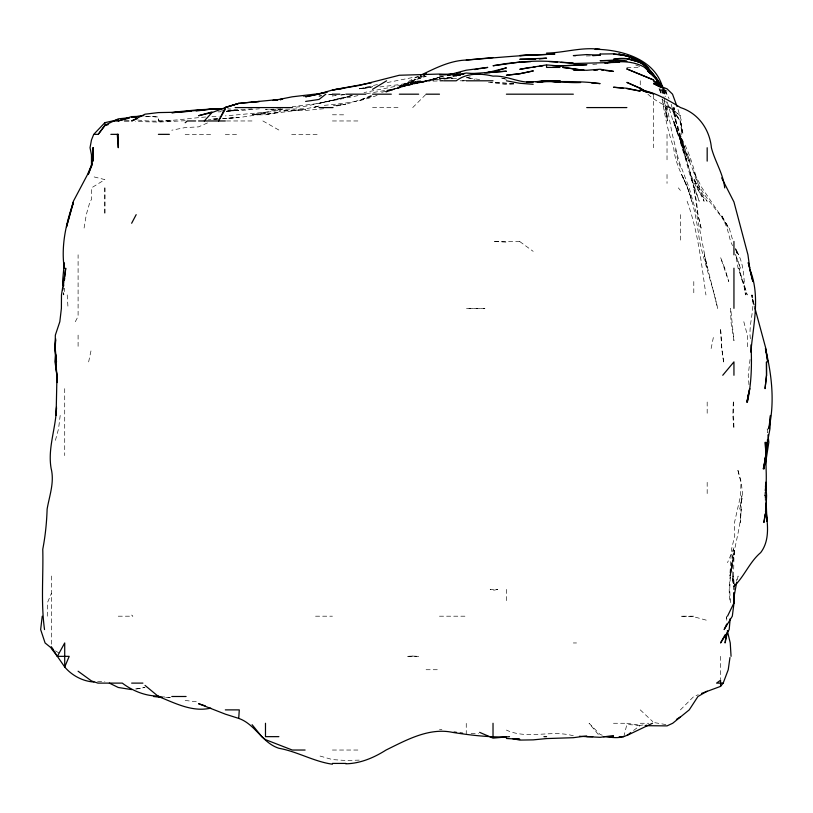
<?xml version="1.0" encoding="UTF-8"?>
<svg xmlns="http://www.w3.org/2000/svg" width="813" height="813" viewBox="0 0 813 813"><rect width="100%" height="100%" fill="white"/><g stroke="black" fill="none" stroke-linecap="round" stroke-linejoin="round"><path stroke-width="0.61" stroke-dasharray="4.07 3.05" d="M47.276 616.193L47.408 602.809L51.331 593.52M733.428 583.338L733.946 556.499L734.942 549.263L730.318 576.041L733.509 549.263C732.686 567.189 726.71 584.75 730.42 602.809L729.698 589.425L730.369 576.041L732.127 562.647L729.81 576.041L731.527 549.263L734.749 535.879L734.505 522.495L740.562 495.727L740.989 482.343L737.554 468.959L741.283 482.343L742.716 495.727L739.718 509.111L741.893 495.727L740.237 522.495L741.212 509.111C740.663 534.039 728.783 558.094 733.184 583.338M765.145 492.078L765.236 500.595M765.226 499.375L765.257 493.298M733.946 547.799L727.523 562.647M750.053 359.448L748.214 375.271L749.007 385.006M60.192 415.423L58.556 428.807L54.898 442.191M84.085 228.036L86.29 214.652L90.111 201.268L91.483 199.652L91.483 187.884L104.877 179.612L91.483 176.269M711.131 348.503L713.824 335.119M88.647 361.887L91.483 348.503M737.289 579.689L738.133 576.041L736.273 580.645M623.805 736.649L626.874 724.495L642.687 725.542M75.314 321.724L78.099 316.379L78.099 254.804M412.719 107.58L426.103 94.186M680.41 709.881L693.794 696.497L698.255 694.719M633.561 730.47L640.258 725.42L646.365 724.342M421.784 76.249L399.335 87.428L385.951 92.276M421.642 76.249L412.719 80.802L426.103 76.29L412.719 80.497L399.335 87.001L385.951 91.3L399.335 88.089L412.719 81.9L399.335 86.483L412.719 82.956L426.103 80.802L399.335 86.391L426.103 80.802M207.488 122.936L198.565 126.879L185.181 127.57L171.797 130.212M418.289 76.3C407.211 80.894 398.492 90.152 385.951 91.402L399.335 87.54L411.886 80.802L399.335 87.418L381.348 92.418M371.45 95.304L359.183 100.609L372.567 95.934L345.799 104.338L333.625 105.67L345.799 104.145L334.844 106.371M377.09 95.355C359.214 102.336 340.291 103.739 321.46 105.639M352.568 95.395L345.799 97.194L352.761 95.395M466.256 77.835L472.333 76.219M443.136 76.32L426.103 80.924L412.719 83.312L426.103 81.026L439.487 77.286L427.811 80.802L441.916 76.28M319.031 105.995L312.995 107.58L317.822 106.483M443.136 76.107L439.487 76.991L443.136 76.27M412.719 83.739L426.103 80.538L452.871 77.022L439.487 78.373L412.719 82.977L364.051 92.54M351.602 95.517L319.031 103.393L292.253 106.666M317.964 106.432L305.637 108.759L278.869 109.379L265.485 112.224L225.333 115.903M387.14 82.591L412.719 77.489L426.103 76.219M282.578 108.871L278.869 109.643L265.485 109.643L281.278 108.739M366.541 93.698L399.335 87.936L412.719 83.454L399.335 87.387L429.01 80.802L452.871 78.16L439.487 78.373L456.52 78.587M323.706 108.739L305.637 110.446L278.869 111.056L305.637 109.257L265.485 114.359L278.869 112.164L265.485 114.846L252.101 114.765L265.485 113.718L238.717 117.58L222.894 118.444M377.435 84.522L359.183 88.861L372.567 86.717L359.183 88.79L371.348 87.611M357.964 95.629L319.031 103.322L345.799 97.286L305.637 106.218L292.253 107.479M136.513 689.007L145.029 687.452L132.854 689.404M265.485 112.438L252.101 114.846L278.869 110.365M220.465 111.157L224.114 110.568M319.031 96.158L321.46 95.802M319.031 96.046L321.46 95.71M340.932 94.877L344.58 94.42M226.553 111.676L238.717 110.141L226.553 111.249L238.717 110.395L226.553 110.131L238.717 110.7L259.398 108.8M303.208 96.757L305.637 96.473M218.026 119.135L208.301 119.857M222.894 118.576L238.717 117.529L222.894 118.688M466.256 80.65L459.965 81.026M137.722 120.009C160.507 123.129 183.199 118.82 205.862 116.981M340.932 95.08L344.58 94.704M592.799 64.4L597.667 63.993M379.864 86.95L399.335 84.623L421.459 80.802L412.719 81.442L443.644 80.914M590.37 55.863L584.283 56.016M252.101 108.851L238.717 109.694L227.762 108.779M185.181 120.7L158.413 122.072L135.293 121.503M97.57 681.782L104.877 681.335M218.026 118.718L211.949 119.064L218.026 118.861M211.949 116.645L219.246 116.239M513.704 84.054L506.408 84.522L488.501 82.255M471.123 733.58L478.42 733.377M359.183 760.125L345.799 760.49L332.415 759.596L319.031 755.755M167.031 120.964L171.797 120.852L158.413 121.056M218.026 111.859L220.465 111.848M626.874 67.418L640.258 67.418M439.487 80.802L443.136 80.802M460.168 80.802L465.036 80.802M372.567 107.58L399.335 107.58M226.553 120.964L252.101 120.964M332.415 120.964L359.183 120.964M185.181 134.348L211.949 134.348M225.333 134.348L238.717 134.348M291.694 134.348L319.031 134.348M519.792 241.42L493.024 241.42L506.408 242.142M118.261 616.193L132.844 616.193L131.645 615.065M315.556 616.193L332.415 616.193M439.487 616.193L466.256 616.193M693.794 616.193L680.41 616.193L693.794 616.752L707.178 620.41M573.338 642.961L576.488 642.961M426.103 669.729L439.487 669.729M640.258 709.881L652.768 721.639M613.49 723.265L625.471 723.265M640.258 723.265L648.774 723.265M332.415 750.033L359.183 750.033M513.704 83.597L490.737 82.265M332.415 114.785L345.799 114.836M513.704 83.709L493.024 82.438M165.71 697.534L171.797 697.625M145.029 116.229L158.413 117.001L145.029 116.168M160.842 696.7L170.578 697.524M185.181 700.46L198.565 702.025M665.857 724.576L653.642 722.483M573.338 735.806C551.255 729.525 527.657 739.921 506.408 730.084M479.64 79.552L466.256 77.57L474.772 79.278M626.874 723.265L640.258 725.42M439.487 729.231L441.916 729.708M501.54 78.109L505.188 78.952M502.759 78.343L506.408 79.237M635.796 65.04L642.361 67.418M602.27 735.196L600.106 734.474L589.059 723.265L599.313 735.694M262.904 120.964L278.869 130.039M55.447 650.888L59.573 653.317M663.936 89.328L667.026 91.168M519.792 241.583L533.176 251.349M647.89 94.186C657.412 103.342 670.766 106.788 680.41 115.873L667.026 105.273L670.075 107.58L680.41 120.964L683.133 134.348L679.881 120.964L671.68 107.58L680.41 120.964L681.802 134.348L681.487 120.964L677.422 107.58M663.459 89.45L667.026 92.591L665.451 90.782M678.347 187.884L680.41 190.405M662.554 89.044L666.091 94.186L662.737 89.044M665.024 90.538L669.069 98.658M662.138 89.725L665.207 96.249M689.292 161.116L693.794 172.143L701.985 187.884L729.2 228.036L733.072 241.42M735.511 248.351L738.651 254.804L735.704 249.926C744.86 263.016 743.529 279.814 745.45 294.956L743.316 281.572L747.198 294.956L742.391 281.572L738.987 268.188L742.787 281.572L738.092 268.188L735.653 254.804L740.419 268.188L735.531 254.804M694.932 174.5L693.794 172.143C699.312 194.5 717.981 208.656 728.56 228.036L721.294 214.652L727.076 228.036L730.602 241.42L732.513 245.628M661.416 89.725L663.53 94.186M680.41 167.143L677.91 161.116L675.085 147.732M659.008 88.617L661.294 94.186L659.506 88.617M680.41 137.702L675.552 120.964L674.119 107.58L675.674 120.964L680.41 137.956L678.987 134.348C692.402 154.633 695.359 179.124 704.109 201.268L697.371 187.884L693.794 178.352L698.164 187.884L693.794 178.819L698.509 187.884L707.178 201.268C690.115 185.466 688.479 161.574 680.41 141.198L686.751 161.116L681.782 147.732L678.743 134.348L689.79 174.5L699.21 201.268L690.359 174.5L693.794 187.579L690.725 174.5L679.099 134.348L683.408 147.732L688.875 161.116L677.747 134.348L673.682 120.964L680.41 140.049L673.764 120.964L678.042 134.348L673.001 120.964L667.026 101.401M735.582 249.428L737.635 254.804L735.785 249.134M684.678 147.732L680.41 136.421L684.505 147.732L676.142 120.964L673.449 107.58L675.674 120.964L671.162 104.227M659.943 88.617L661.985 94.186M661.802 89.725L663.886 96.625M687.117 201.268C698.032 231.359 701.406 263.493 705.948 294.956M663.367 89.725L665.247 96.605M663.794 100.273L665.969 107.58L667.646 120.964L662.249 99.054M753.986 304.692L751.303 294.956L754.779 308.34M743.814 321.724L747.33 335.119L747.33 346.724M664.14 97.845L667.026 112.052M754.088 304.692L752.249 294.956C755.247 310.556 747.604 325.464 750.775 341.196M662.117 99.054C664.851 115.537 667.981 131.991 673.723 147.732C675.156 167.275 687.564 182.762 691.782 201.268L687.768 187.884L681.619 174.5C692.31 195.15 696.548 218.514 699.607 241.42C704.739 264.001 712.676 285.719 717.655 308.34L704.312 254.804L707.178 267.568L696.792 214.652L689.18 187.884L678.906 161.116L672.29 134.348L666.04 101.432M667.026 116.411L665.623 107.58L667.646 120.964M733.275 583.236L732.269 576.041L733.184 583.023M767.655 432.455L767.208 428.807L767.289 432.455M734.129 583.693L733.509 576.041L733.753 583.338M63.587 292.528L63.78 294.956L63.739 292.528M67.215 294.956L68.058 308.34M765.084 495.727L765.216 498.166M726.67 616.193L726.802 621.061L726.69 617.402M720.562 656.345L720.562 679.465M707.178 402.039L707.178 415.423M707.178 482.343L707.178 495.727M693.794 281.572L693.794 294.956M680.41 214.652L680.41 241.42M667.026 134.348L667.026 161.116M667.026 174.5L667.026 183.372M653.642 94.186L653.642 147.732M640.258 80.802L640.258 86.889M506.408 589.425L506.408 602.809M466.256 723.397L466.256 733.712M78.099 335.119L78.099 348.503M64.715 388.655L64.715 455.575M51.331 576.041L51.331 645.166M104.877 187.884L104.877 214.652L104.877 187.884M733.306 402.039L732.798 415.423L733.946 428.807L733.306 402.039M765.216 492.078L764.911 495.727L765.287 492.078M412.719 83.932L399.335 87.225L426.103 81.412L412.719 83.932M497.637 589.425L493.024 590.38L490.158 589.425L497.637 589.425M332.415 94.186L327.548 94.908L332.415 94.186M336.064 95.497L332.415 95.954L336.064 95.578M484.843 308.34L466.256 308.34L484.843 308.34M412.719 656.081L406.551 656.345L419.102 656.345L412.719 656.081M158.921 120.964L158.413 118.993L158.921 120.964M667.026 94.186L663.378 89.41L667.026 94.186M664.882 94.186L661.995 89.044L664.882 94.186M690.074 161.116L683.845 147.732L680.41 137.509L690.074 161.116M724.739 268.188L720.562 257.447L728.773 281.572L724.739 268.188M701.08 228.036L697.9 214.652L693.794 187.884L696.477 201.268L698.001 214.652L701.08 228.036M733.946 340.545L730.928 321.724L730.674 308.34L733.946 340.545M64.715 291.613L64.003 288.269L64.715 291.613M723.6 361.887L721.68 348.503L720.562 328.147L721.863 348.503L723.6 361.887"/><path stroke-width="1.22" d="M92.926 161.116L92.967 147.732L92.773 161.116L93.099 153.809M613.49 53.851L600.106 54.034L600.106 55.193L592.799 55.701M734.169 593.073L734.048 602.809L732.31 616.193L724.139 629.577L726.751 623.998M766.11 503.034L766.009 509.111L766.588 495.727L765.775 482.343L765.46 487.211M734.098 592.707L733.946 597.088L736.72 582.118M64.43 263.138L64.247 268.188C60.965 245.821 65.955 223.484 73.424 202.488M93.21 151.381L93.373 147.732L91.483 166.248L88.231 174.5L92.347 163.128L91.483 166.248M55.711 358.228L57.286 382.567M56.493 408.116L56.107 415.423L56.971 375.271L54.999 361.887L55.67 354.58M64.268 263.138L62.571 281.572L63.526 286.034M765.45 458.004L767.35 442.191L764.068 468.959L767.248 442.191C764.078 458.298 767.828 474.701 765.409 490.859M55.68 339.976L55.142 348.503L55.345 335.119L59.827 321.724L61.392 308.34L61.473 294.956L65.731 268.188L64.847 277.03M332.415 764.2C313.859 761.608 297.314 751.527 278.869 748.265C261.989 742.838 255.373 724.19 238.717 718.397L239.286 709.881L225.333 709.881M733.946 599.201L734.352 593.084M56.473 406.906C56.209 427.77 47.357 447.993 51.209 468.959L51.331 469.274C54.39 482.881 49.39 495.889 47.124 509.111C46.687 522.586 45.325 536.021 42.764 549.263C43.455 576.051 40.802 602.941 44.532 629.577M765.429 490.859L766.029 482.343L765.419 489.65M55.66 338.767L54.796 348.503L56.473 361.887L55.243 348.503L55.528 361.887L57.306 381.348M730.186 618.622L729.19 629.577L720.562 642.961L725.145 634.719M62.733 290.089L62.967 287.66M63.211 285.221L63.566 281.572L63.627 285.221M750.836 352.151C753.285 324.692 760.592 296.074 749.86 269.408M42.235 616.193L40.65 629.577L45.091 642.961L53.394 649.678M726.039 635.654L725.084 642.961L727.747 630.786M765.44 464.091L768.844 442.191L767.95 434.894M765.114 513.979L763.905 522.495L766.425 509.111L766.253 496.946M765.46 511.55L765.805 509.111C767.553 523.582 770.175 540.137 760.714 552.566C749.515 562.057 744.484 576.224 733.946 586.417L733.946 589.425M729.962 657.565L728.235 669.729L723.184 683.113L720.562 686.385L701.599 693.398M748.763 392.303L747.33 402.039C751.619 383.36 751.954 363.929 750.999 344.844M64.349 280.485L64.715 278.3M73.444 202.386L66.514 226.817L73.383 201.268L87.54 174.5L91.483 165.141L91.483 154.866L90.03 147.732L91.483 139.938L93.739 134.348L104.877 122.672L118.261 119.694M733.946 586.417L734.871 584.11M727.513 616.193L733.946 602.972M131.645 223.26L136.178 214.652M51.331 648.469L57.347 656.345L69.186 656.345L64.715 666.995L57.347 656.345L64.715 642.961L64.715 666.995C71.818 675.481 82.885 681.375 93.922 682.005M225.333 109.247L218.575 120.964L225.333 107.58L238.717 103.383L278.869 99.471L292.253 96.808L319.031 93.658L327.548 91.95M94.338 134.348L98.221 134.348L104.877 125.253L118.261 118.861L129.206 117.722M98.221 134.348L104.877 125.639L108.22 124.592M722.747 375.271L733.946 361.887L733.946 375.271M204.276 120.964L211.949 112.601L225.333 107.58L238.717 103.403L259.398 101.493L252.101 101.879M707.178 691.172L697.961 696.497L689.231 709.881L672.707 723.265L667.026 725.887L645.126 725.674M185.181 122.712L187.346 120.964L195.659 120.964M325.83 94.186L319.031 99.44L305.637 101.432M606.61 736.649C614.598 738.133 624.394 738.671 630.695 732.625M676.426 719.434L680.41 716.873M372.567 89.308L386.592 80.802M626.874 735.511L652.483 723.265M420.524 75.314C435.057 68.343 449.741 60.619 466.256 60.05C488.623 58.312 510.838 56.239 533.176 54.928M137.214 118.617L131.645 120.964L145.029 114.186L158.413 112.59L171.797 112.336L198.565 109.765L222.894 108.668M113.911 120.964L118.261 120.964L131.645 116.605L141.381 116.289M493.024 72.072L506.408 67.875L486.936 72.733M225.333 107.296L238.717 103.383M211.949 111.95L198.565 115.71L210.73 112.824M448.004 75.03L466.256 70.203L487.739 67.418L479.64 68.668M118.261 120.964L129.206 118.109M448.004 74.928L452.871 73.749L448.004 74.867M325.109 92.723L305.637 96.767L319.031 93.952L332.415 90.009L359.183 85.477L399.335 75.253L439.487 74.054L451.652 74.491M456.52 73.475L460.168 72.621M488.156 72.743L493.024 71.686L484.507 72.804M448.004 75.304L450.432 74.816M371.348 82.855L332.415 90.009L342.141 88.658M474.772 69.583L478.42 68.902M613.49 735.552L600.106 737.33L579.496 736.273M530.198 67.418L519.792 69.318L546.56 64.898L559.944 66.046L552.647 65.711M489.375 72.733L491.804 72.296M586.722 735.928L573.338 737.696L546.56 738.57L533.176 739.871L519.792 740.084L512.495 738.631M604.963 62.977L613.49 61.544L604.963 62.936M280.089 99.664L282.518 99.267L280.089 99.532M541.692 81.788L548.643 80.802L559.944 80.751L548.643 80.802M143.81 115.527L131.645 117.387L136.513 116.97M210.73 708.103C192.529 712.462 174.897 703.082 158.413 696.497L145.029 685.4M280.089 99.552L282.518 99.247M533.176 67.062L535.615 66.768M539.263 66.32L542.911 65.873M485.727 72.733L506.408 71.219L471.123 73.627M535.615 59.349L519.792 59.278L546.56 58.17L539.263 58.953M527.088 82.133L533.176 82.042C519.192 83.424 506.946 75.253 493.024 76.137C480.686 73.251 466.814 72.774 456.235 80.802L443.888 80.802M607.402 62.987C626.975 59.542 647.148 62.357 658.052 80.802L653.642 75.955L647.92 71.3M78.099 671.233L91.483 680.938L97.916 683.113L122.296 683.113C132.417 690.826 145.7 696.243 158.413 696.019L159.104 696.497M493.024 57.571L466.256 60.05M591.579 82.956L600.106 83.617C579.598 80.69 558.653 81.778 538.043 81.666L546.56 81.391L527.088 81.889M509.507 736.649L493.024 738.133L479.64 732.361M533.176 55.193L554.893 54.034L519.792 55.569L533.176 54.674M345.799 763.803C360.281 763.529 373.868 757.757 385.951 750.094L386.053 750.033C406.53 739.972 429.264 727.289 452.871 732.432C470.585 735.237 488.44 737.249 506.408 736.934M535.615 81.707C550.604 80.03 565.574 83.251 580.634 82.52M548.734 81.036L536.824 81.727L546.56 81.036L559.944 82.143L546.56 80.894M594.018 70.294L597.667 70.06M546.56 53.089C564.517 52.784 582.017 46.707 600.106 49.41L595.238 49.43M530.747 61.646L519.792 62.276C537.606 60.081 555.553 61.493 573.338 63.211L561.163 62.408M656.467 79.776C648.886 63.424 630.918 55.619 613.49 59.288L626.874 58.638L639.038 62.022M191.258 111.198L171.797 112.712L211.949 109.044L220.465 109.328L211.949 109.044L196.126 110.995M448.004 74.461L460.168 74.745M454.091 74.501L463.817 74.247M595.238 49.288C621.366 49.542 654.943 58.922 662.636 87.499M451.652 74.552L439.487 74.715L452.871 74.329L460.168 75.223M619.567 62.306L573.338 63.526L575.767 63.78M466.256 80.802L493.024 80.802M332.415 94.186L339.925 94.186M345.799 94.186L365.87 94.186M372.567 94.186L391.307 94.186M399.335 94.186L418.665 94.186M426.103 94.186L439.487 94.186M506.408 94.186L573.338 94.186M235.14 107.58L292.253 107.58M319.031 107.58L333.066 107.58M586.722 107.58L626.874 107.58M124.46 120.964L128.8 120.964M198.565 120.964L225.333 120.964M110.853 134.348L118.261 134.348L118.261 147.732L117.285 134.348L118.261 134.44M158.413 134.348L169.348 134.348M131.645 683.113L142.915 683.113M723.184 683.113L716.578 683.113L720.562 680.217L720.562 686.385M171.797 696.497L186.086 696.497M278.869 736.649L265.485 736.649L265.485 723.265M543.948 736.649L546.56 736.649M586.722 736.649L592.799 736.649M603.358 736.649L613.49 736.649M619.221 736.649L623.805 736.649M305.099 750.033L292.253 750.033L265.485 739.627L261.816 736.649L252.101 724.698M332.415 763.417L345.799 763.417M559.944 67.438L546.56 67.418L546.56 65.304M456.52 75.904L452.871 75.883L466.256 73.028L479.64 74.013M162.061 697.473L153.464 696.497M575.767 55.68L573.338 55.589L586.722 54.573L600.106 55.193L600.106 54.034M454.091 74.583L460.168 74.857M506.408 738.489L519.792 739.251L514.924 738.59M615.919 60.548L600.106 60.731L613.49 60.152L626.874 61.29L618.358 60.711M580.634 70.325L573.338 69.827L586.722 70.294L600.106 69.227L613.49 71.392L606.183 70.589M548.999 61.554L557.515 62.154M533.176 84.288L519.792 83.282L506.408 80.802M158.413 696.497L160.842 696.7M623.215 88.261L613.49 87.225L626.874 88.251L640.258 91.097L626.874 88.658M601.315 70.05L603.754 70.314M625.654 55.691L613.49 54.034C627.189 54.857 643.012 58.739 650.278 71.534M454.091 732.035L456.52 732.371M460.168 732.869L462.607 733.204M625.695 55.599L618.673 54.034L625.695 55.741M626.874 58.617L640.258 62.367L647.321 67.418L650.156 71.534L647.321 67.418L644.699 65.131M205.252 705.826L198.565 703.702L225.333 714.149L238.717 718.397M640.258 60.975L626.874 55.853L640.258 60.995L647.585 67.418M626.874 56.026L640.258 61.3L642.92 63.597M646.518 92.245L640.258 89.318L653.642 93.912L640.258 89.938C655.004 92.184 667.9 99.867 680.41 107.509L680.522 107.58C698.377 113.261 709.688 129.501 711.405 147.732C714.922 161.492 723.184 173.525 724.708 187.884M658.103 85.893L653.642 83.719L667.026 88.83L672.534 94.186L677.016 106.462M109.369 683.113L118.261 687.473L131.645 689.607M663.672 88.475L653.642 83.2L659.821 86.879M647.565 92.408L640.258 88.231L626.874 82.398L640.258 88.424L643.388 90.589M644.892 91.544L640.258 88.231L642.158 89.725M649.536 72.631L653.642 75.599L658.357 80.802L663.693 88.587M662.239 87.469L653.642 80.802L658.103 84.735M647.92 71.138L653.642 75.599L644.872 67.418L655.054 77.997M662.321 87.154L656.833 80.802L661.142 86.981M653.642 75.68L647.453 67.418L656 78.932M652.941 75.66L651.62 73.597M661.406 86.981L657.382 80.802L659.79 85.263M51.331 646.701L57.347 656.345M660.258 85.954L657.382 80.802L660.878 86.981M721.659 177.895L733.946 201.959L747.95 254.804L749.759 268.188L748.234 262.782M748.326 262.782L752.868 281.572L750.114 270.627M754.992 308.34L765.836 348.503L767.757 361.887L765.44 348.503C771.75 374.823 774.962 402.1 768.824 428.807L770.47 415.423L769.952 428.807L767.482 442.191L767.431 439.752M727.33 630.786L730.247 642.961L731.06 656.345M63.627 286.034L62.743 281.572L63.028 285.221M766.324 506.682L767.025 521.285M765.582 509.111L766.933 521.285M733.733 597.941L733.946 602.809L733.946 593.073M733.946 241.42L733.946 254.804M733.946 268.188L733.946 308.34M707.178 147.732L707.178 161.116M493.024 723.265L493.024 736.649M104.877 122.672L104.877 124.257M766.527 375.271L765.053 388.655L766.537 375.271L766.476 361.887L766.527 375.271M765.887 455.575L763.316 468.959L765.998 455.575L765.257 442.191L765.887 455.575M749.677 388.655L746.893 402.039L749.677 388.655M426.103 73.973L423.939 75.111L426.103 73.973M533.176 70.944L519.792 73.749L506.408 75.243L519.792 73.719L533.176 70.944M506.408 63.556L493.024 65.751L519.792 62.093L506.408 63.556M546.56 81.036L540.482 81.656L546.56 81.097M277.65 99.958L272.782 100.446L277.65 99.979M586.722 64.725L559.944 65.904L586.722 64.725M573.338 68.729L562.759 67.418L584.283 70.385L573.338 68.749M653.642 79.989L626.874 68.953L653.642 79.989M661.924 87.499L656.833 80.802L661.955 87.499"/></g></svg>
